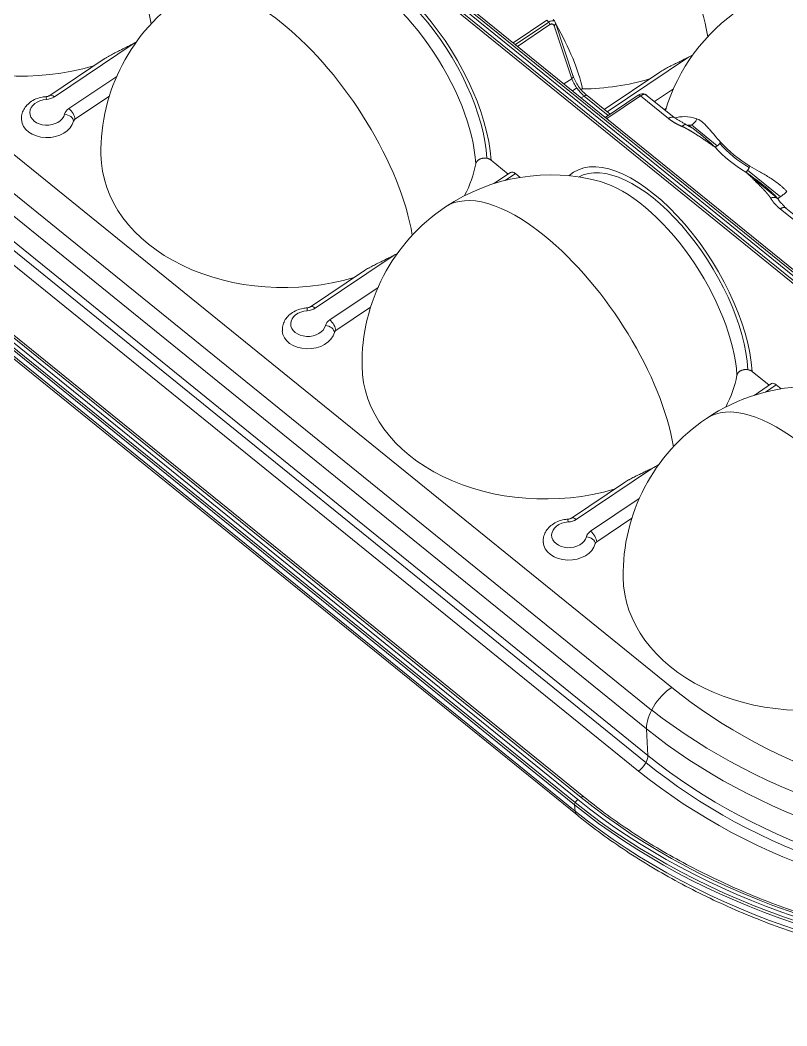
# Model space of a CAD drawing. Header units: millimetres. Extents: x 409 to 2276, y 1039 to 1674.
# Drawn here: x 1930.6 to 2018, y 1302.1 to 1416.8 of the extents above; entities that cross this region are included whole.
import ezdxf

# ---------------------------------------------------------------- set-up
doc = ezdxf.new("R2010")
doc.units = ezdxf.units.MM
doc.layers.add('粗实线层', color=7, linetype='Continuous', lineweight=35)

msp = doc.modelspace()

# ---------------------------------------------------------------- linework, layer by layer
at = {"layer": '粗实线层', "lineweight": 20}
for p, q in [((1956.149, 1438.746), (2021.14, 1386.123)), ((2021.471, 1386.173), (1956.48, 1438.796)), ((1955.899, 1437.696), (2020.147, 1385.675)), ((2020.23, 1385.944), (1955.982, 1437.965)), ((1956.258, 1438.269), (2020.506, 1386.247)), ((1986.829, 1414.223), (1990.684, 1416.814)), ((1912.246, 1415.743), (2004.908, 1340.715)), ((1987.083, 1414.017), (1990.891, 1416.577)), ((1987.323, 1413.822), (1991.016, 1416.304)), ((1991.487, 1416.173), (1993.504, 1410.133)), ((1993.687, 1410.389), (1991.646, 1416.502)), ((1943.602, 1414.186), (1934.489, 1408.062)), ((1909.958, 1413.156), (2002.62, 1338.129)), ((1940.188, 1412.397), (1933.964, 1408.214)), ((2006.841, 1412.593), (1997.553, 1406.35)), ((1909.382, 1411.018), (2002.043, 1335.991)), ((1936.144, 1406.722), (1941.601, 1410.39)), ((1992.616, 1409.537), (1993.504, 1410.133)), ((2003.558, 1410.891), (1997.213, 1406.626)), ((1993.579, 1408.757), (1994.071, 1409.087)), ((2002.945, 1407.522), (2005.109, 1408.977)), ((2002.191, 1332.94), (1909.53, 1407.968)), ((1936.839, 1405.508), (1940.767, 1408.148)), ((1994.595, 1407.934), (1994.928, 1408.158)), ((1994.928, 1408.158), (1997.665, 1405.942)), ((1997.879, 1406.086), (1995.259, 1408.208)), ((2001.095, 1408.248), (1997.332, 1405.719)), ((2001.357, 1408.172), (1997.502, 1405.581)), ((2004.547, 1405.589), (2001.357, 1408.172)), ((2005.209, 1405.688), (2001.935, 1408.339)), ((1909.314, 1407.166), (2001.975, 1332.138)), ((2004.079, 1406.603), (2004.266, 1406.729)), ((2001.117, 1331.169), (1908.456, 1406.196)), ((2010.108, 1402.476), (2007.185, 1404.882)), ((1901.533, 1402.943), (1994.194, 1327.915)), ((1994.567, 1328.166), (1901.906, 1403.194)), ((1994.898, 1328.216), (1902.237, 1403.244)), ((1901.176, 1402.335), (1993.837, 1327.307)), ((1993.897, 1327.571), (1901.236, 1402.599)), ((1993.915, 1326.605), (1901.254, 1401.632)), ((1901.487, 1401.154), (1994.149, 1326.127)), ((1984.301, 1400.847), (1986.257, 1399.263)), ((2013.362, 1399.487), (2016.881, 1396.595)), ((2017.311, 1396.672), (2013.546, 1399.684)), ((1986.535, 1399.45), (1984.627, 1398.167)), ((1987.077, 1399.309), (1985.918, 1398.53)), ((1987.077, 1399.309), (1987.61, 1398.878)), ((2028.348, 1386.318), (2017.278, 1395.281)), ((2029.01, 1386.417), (2017.937, 1395.382)), ((1973.141, 1389.943), (1964.248, 1383.966)), ((1969.857, 1388.241), (1963.723, 1384.118)), ((1965.903, 1382.627), (1971.409, 1386.327)), ((1966.598, 1381.413), (1970.565, 1384.079)), ((2014.085, 1376.731), (2016.016, 1375.168)), ((2016.294, 1375.355), (2014.305, 1374.018)), ((2016.836, 1375.213), (2015.613, 1374.392)), ((2016.836, 1375.213), (2017.394, 1374.762)), ((2002.7, 1365.713), (1994.007, 1359.871)), ((1999.528, 1364.086), (1993.482, 1360.023)), ((1995.662, 1358.531), (2001.216, 1362.264)), ((1996.356, 1357.317), (2000.364, 1360.011)), ((2002.043, 1335.991), (2002.191, 1332.94)), ((1993.837, 1327.307), (1993.915, 1326.605))]:
    msp.add_line(p, q, dxfattribs=at)
for centre, start, end in [((2024.785, 1400.31), 4.73535, 123.90454), ((1961.301, 1401.776), 123.90454, 180.80766), ((2024.785, 1400.31), 123.90454, 163.24663), ((1991.085, 1377.66), 74.63736, 123.90454), ((1991.085, 1377.66), 123.90454, 180.80766), ((2020.869, 1353.544), 89.6707, 123.90454), ((2020.869, 1353.544), 123.90454, 180.80766)]:
    msp.add_arc(centre, 21.5, start, end, dxfattribs=at)
for centre, major_axis, ratio, start_param, end_param in [((1931.517, 1425.892), (11.993, -17.844), 0.4310518, 0.7518606, 2.1906128), ((1995.001, 1424.426), (-11.993, 17.844), 0.4310518, 3.8934533, 5.3322055), ((1931.5, 1426.231), (-21.469, -1.039), 0.7344809, 6.258024, 8.1747882), ((1972.997, 1409.066), (-9.053, 14.526), 0.4689008, 3.8540121, 6.3691104), ((1972.997, 1409.066), (-8.651, 13.881), 0.4689008, 3.84144, 6.2604382), ((1971.761, 1408.295), (8.651, -13.881), 0.4689008, 0.7107132, 2.6715083), ((1961.301, 1401.776), (11.993, -17.844), 0.4310518, 2.1906128, 3.1415725), ((2024.785, 1400.31), (11.993, -17.844), 0.4310518, 2.1906128, 3.1415725), ((1990.7, 1416.475), (-0.279, 0.415), 0.4310518, 4.0232092, 5.3322055), ((1991.148, 1415.787), (-0.442, -0.912), 0.7019917, 3.2246085, 4.0806804), ((1961.301, 1401.776), (-11.993, 17.844), 0.4310518, 3.8934533, 5.3322055), ((1991.172, 1416.344), (0.474, 0.158), 0.6015387, 5.2244358, 6.4070407), ((1984.314, 1416.543), (9.504, -12.885), 0.3787669, 0.6961814, 1.2799895), ((1931.467, 1426.909), (-21.423, -1.037), 0.7344809, 2.1370031, 2.1500208), ((1994.952, 1425.443), (-21.423, -1.037), 0.7344809, 2.1231862, 2.1500211), ((1994.985, 1424.765), (-21.469, -1.039), 0.7344809, 1.5236778, 1.8867072), ((1933.695, 1406.302), (-1.998, -0.097), 0.7344809, 4.7336841, 9.2091694), ((1933.615, 1407.089), (0.064, -0.998), 0.0144504, 2.3165782, 3.141306), ((1933.497, 1408.866), (1.498, 0.073), 0.7344809, 4.7336841, 5.4006304), ((1934.522, 1407.384), (0.558, -0.83), 0.4310518, 2.1906128, 3.1308326), ((1994.944, 1407.819), (0.315, 0.389), 0.524149, 0.0000158, 1.0400801), ((2001.374, 1407.833), (0.279, -0.415), 0.4310518, 2.1906128, 3.1415775), ((1937.137, 1405.918), (1.498, 0.073), 0.7344809, 2.2590378, 2.9259841), ((1936.177, 1406.044), (-0.558, 0.83), 0.4310518, 3.7614091, 5.3322055), ((1933.728, 1405.624), (-2.996, -0.145), 0.7344809, 0.0009745, 2.9259841), ((1935.695, 1405.405), (-0.971, 0.239), 0.6629167, 3.33675, 4.9075464), ((1937.17, 1405.24), (0.499, 0.024), 0.7344809, 2.2590378, 2.9259841), ((2004.58, 1404.911), (-0.629, -0.777), 0.524149, 3.120361, 4.1816728), ((2014.098, 1392.427), (9.504, -12.885), 0.3787669, 2.6792081, 3.021327), ((2009.827, 1403), (-0.748, -0.664), 0.584202, 1.1313088, 2.0018025), ((2024.342, 1409.461), (17.185, 0.832), 0.7344809, 3.6754403, 3.9842279), ((2024.342, 1409.461), (-16.421, -0.795), 0.7344809, 0.5221491, 0.8346445), ((2024.331, 1409.702), (16.421, 0.795), 0.7344809, 3.6754403, 3.9842279), ((1961.284, 1402.115), (-21.469, -1.039), 0.7344809, 6.2580303, 8.1698843), ((2002.781, 1384.95), (-9.053, 14.526), 0.4689008, 3.8540121, 6.3691104), ((1961.284, 1402.115), (-21.469, -1.039), 0.7344809, 2.7325861, 2.9683923), ((1987.07, 1398.605), (0.528, -0.85), 0.4690903, 2.2071369, 3.1581078), ((2002.781, 1384.95), (-8.651, 13.881), 0.4689008, 3.84144, 6.2604382), ((2013.329, 1400.164), (-0.507, -0.862), 0.4516266, 0.9670561, 1.837556), ((2001.545, 1384.179), (8.651, -13.881), 0.4689008, 0.7107132, 2.6715083), ((1991.085, 1377.66), (11.993, -17.844), 0.4310518, 2.1906128, 3.1415725), ((1991.085, 1377.66), (-11.993, 17.844), 0.4310518, 3.8934533, 5.3322055), ((1961.251, 1402.793), (-21.423, -1.037), 0.7344809, 2.1231862, 2.1500211), ((1963.454, 1382.207), (-1.998, -0.097), 0.7344809, 4.7336841, 9.2091694), ((1963.373, 1382.994), (0.064, -0.998), 0.0144504, 2.3165782, 3.141306), ((1963.255, 1384.77), (1.498, 0.073), 0.7344809, 4.7336841, 5.4006304), ((1964.281, 1383.288), (0.558, -0.83), 0.4310518, 2.1906128, 3.1308326), ((1966.896, 1381.823), (1.498, 0.073), 0.7344809, 2.2590378, 2.9259841), ((1965.936, 1381.949), (-0.558, 0.83), 0.4310518, 3.7614091, 5.3322055), ((1963.487, 1381.529), (-2.996, -0.145), 0.7344809, 0.0009745, 2.9259841), ((1965.454, 1381.309), (-0.971, 0.239), 0.6629167, 3.33675, 4.9075464), ((1966.929, 1381.145), (0.499, 0.024), 0.7344809, 2.2590378, 2.9259841), ((1991.068, 1377.999), (-21.469, -1.039), 0.7344809, 6.2580316, 8.1650189), ((1991.068, 1377.999), (-21.469, -1.039), 0.7344809, 2.7325873, 2.9683923), ((2016.829, 1374.509), (0.528, -0.85), 0.4690903, 2.2071369, 3.1581078), ((2020.869, 1353.544), (-11.993, 17.844), 0.4310518, 5.3322055, 6.2831652), ((1991.035, 1378.677), (-21.423, -1.037), 0.7344809, 2.1106431, 2.150021), ((1993.213, 1358.111), (-1.998, -0.097), 0.7344809, 4.7336841, 9.2091694), ((1993.132, 1358.898), (0.064, -0.998), 0.0144504, 2.3165782, 3.141306), ((1993.014, 1360.675), (1.498, 0.073), 0.7344809, 4.7336841, 5.4006304), ((1994.04, 1359.193), (0.558, -0.83), 0.4310518, 2.1906128, 3.1308326), ((1996.655, 1357.727), (1.498, 0.073), 0.7344809, 2.2590378, 2.9259841), ((1995.695, 1357.853), (-0.558, 0.83), 0.4310518, 3.7614091, 5.3322055), ((1993.246, 1357.433), (-2.996, -0.145), 0.7344809, 0.0009745, 2.9259841), ((1995.212, 1357.214), (-0.971, 0.239), 0.6629167, 3.33675, 4.9075463), ((1996.687, 1357.049), (0.499, 0.024), 0.7344809, 2.2590378, 2.9259841), ((2020.852, 1353.883), (-21.469, -1.039), 0.7344809, 6.2580251, 8.1602649), ((2005.039, 1338.004), (2.517, 3.109), 0.524149, 1.0400801, 2.6108765), ((2054.335, 1373.935), (-65.923, -3.191), 0.7344809, 0.6882414, 2.2590378), ((2054.335, 1373.935), (-69.918, -3.385), 0.7344809, 0.7034533, 2.2475312), ((2054.467, 1371.223), (-69.918, -3.385), 0.7344809, 0.6882414, 2.2590378), ((2001.068, 1332.185), (-0.944, -1.166), 0.524149, 1.0400801, 2.6108765), ((2054.614, 1368.173), (69.918, 3.385), 0.7344809, 3.8298341, 5.4006304), ((2054.663, 1367.156), (-69.918, -3.385), 0.7344809, 0.6825068, 2.263365), ((2054.663, 1367.156), (71.416, 3.457), 0.7344809, 3.8298341, 5.4006304), ((1994.21, 1327.577), (0.315, 0.389), 0.524149, 1.0400801, 2.6632363), ((2054.615, 1368.155), (-81.061, -3.924), 0.7344809, 0.6882414, 2.2590378), ((2054.598, 1368.512), (81.088, 3.925), 0.7344809, 3.831653, 5.3992641), ((2054.598, 1368.512), (-80.562, -3.9), 0.7344809, 0.6882414, 2.2590378), ((1994.584, 1327.828), (-0.315, -0.389), 0.524149, 3.1404065, 4.1816728), ((2054.598, 1368.512), (80.064, 3.876), 0.7344809, 3.8298341, 5.4006304), ((1995.407, 1327.681), (-1.259, -1.554), 0.524149, 5.804829, 6.2829469), ((2054.65, 1367.424), (81.004, 3.921), 0.7344809, 3.8298341, 5.4006304)]:
    msp.add_ellipse(centre, major_axis=major_axis, ratio=ratio, start_param=start_param, end_param=end_param, dxfattribs=at)
for points, degree, knots in [([(1991.657, 1416.454), (1991.644, 1416.504), (1991.61, 1416.603), (1991.528, 1416.739), (1991.449, 1416.833), (1991.394, 1416.872), (1991.383, 1416.879)], 3, [0, 0, 0, 0, 0.2947187, 0.6018157, 0.9183489, 1, 1, 1, 1]), ([(1940.188, 1412.397), (1940.191, 1412.399), (1940.194, 1412.401), (1940.283, 1412.46), (1940.369, 1412.514), (1940.501, 1412.593), (1940.545, 1412.619), (1940.634, 1412.67), (1940.678, 1412.696), (1940.812, 1412.771), (1940.902, 1412.819), (1941.08, 1412.914), (1941.169, 1412.961), (1941.347, 1413.052), (1941.436, 1413.097), (1941.702, 1413.231), (1941.878, 1413.319), (1942.229, 1413.492), (1942.403, 1413.578), (1942.75, 1413.75), (1942.922, 1413.836), (1943.264, 1414.01), (1943.434, 1414.098), (1943.602, 1414.186)], 3, [0, 0, 0, 0, 0.0028381, 0.0028381, 0.0795429, 0.0795429, 0.1178953, 0.1178953, 0.1562477, 0.1562477, 0.2329524, 0.2329524, 0.3096572, 0.3096572, 0.3863619, 0.3863619, 0.5397714, 0.5397714, 0.693181, 0.693181, 0.8465905, 0.8465905, 1, 1, 1, 1]), ([(2003.558, 1410.891), (2003.636, 1410.943), (2003.715, 1410.993), (2003.88, 1411.093), (2003.966, 1411.142), (2004.095, 1411.215), (2004.138, 1411.239), (2004.224, 1411.286), (2004.267, 1411.309), (2004.396, 1411.378), (2004.483, 1411.423), (2004.654, 1411.511), (2004.74, 1411.554), (2004.997, 1411.683), (2005.168, 1411.767), (2005.508, 1411.933), (2005.677, 1412.015), (2006.014, 1412.179), (2006.181, 1412.261), (2006.513, 1412.426), (2006.678, 1412.509), (2006.841, 1412.593)], 3, [0, 0, 0, 0, 0.0735917, 0.0735917, 0.1507924, 0.1507924, 0.1893927, 0.1893927, 0.2279931, 0.2279931, 0.3051938, 0.3051938, 0.3823945, 0.3823945, 0.5367958, 0.5367958, 0.6911972, 0.6911972, 0.8455986, 0.8455986, 1, 1, 1, 1]), ([(1993.504, 1410.133), (1993.546, 1410.015), (1993.672, 1409.719), (1993.954, 1409.235), (1994.319, 1408.75), (1994.653, 1408.395), (1994.852, 1408.22), (1994.928, 1408.158)], 3, [0, 0, 0, 0, 0.180925, 0.4272939, 0.6598277, 0.8677015, 1, 1, 1, 1]), ([(1995.241, 1408.217), (1995.073, 1408.353), (1994.75, 1408.658), (1994.281, 1409.237), (1993.898, 1409.859), (1993.731, 1410.244), (1993.667, 1410.433)], 3, [0, 0, 0, 0, 0.2503034, 0.5006482, 0.7506813, 1, 1, 1, 1]), ([(1994.736, 1408.965), (1994.688, 1408.964), (1994.621, 1408.96), (1994.555, 1408.95), (1994.536, 1408.947)], 3, [0, 0, 0, 0, 0.7153084, 1, 1, 1, 1]), ([(1933.551, 1408.087), (1933.405, 1408.078), (1933.009, 1408.029), (1932.376, 1407.843), (1931.742, 1407.487), (1931.244, 1407.023), (1930.907, 1406.492), (1930.735, 1405.96), (1930.737, 1405.62), (1930.754, 1405.476)], 3, [0, 0, 0, 0, 0.0967583, 0.2669625, 0.4398248, 0.5961505, 0.7475861, 0.8950676, 1, 1, 1, 1]), ([(1933.964, 1408.214), (1933.941, 1408.197), (1933.878, 1408.163), (1933.734, 1408.11), (1933.616, 1408.092), (1933.551, 1408.087)], 3, [0, 0, 0, 0, 0.2778604, 0.63347, 1, 1, 1, 1]), ([(2002.031, 1408.255), (2001.981, 1408.308), (2001.863, 1408.385), (2001.627, 1408.418), (2001.373, 1408.37), (2001.212, 1408.302), (2001.133, 1408.26)], 3, [0, 0, 0, 0, 0.2680397, 0.5284539, 0.7734583, 1, 1, 1, 1]), ([(2001.976, 1408.307), (2001.975, 1408.307), (2001.973, 1408.309), (2001.969, 1408.311), (2001.966, 1408.314), (2001.962, 1408.317), (2001.958, 1408.319), (2001.954, 1408.322), (2001.95, 1408.324), (2001.946, 1408.326), (2001.942, 1408.328), (2001.938, 1408.33), (2001.934, 1408.332), (2001.93, 1408.334), (2001.923, 1408.337), (2001.912, 1408.341), (2001.897, 1408.345), (2001.881, 1408.348), (2001.865, 1408.351), (2001.849, 1408.353), (2001.831, 1408.354), (2001.814, 1408.354), (2001.796, 1408.353), (2001.777, 1408.351), (2001.758, 1408.349), (2001.739, 1408.345), (2001.719, 1408.341), (2001.699, 1408.337), (2001.679, 1408.331), (2001.659, 1408.325), (2001.638, 1408.318), (2001.617, 1408.31), (2001.596, 1408.302), (2001.574, 1408.293), (2001.553, 1408.283), (2001.531, 1408.273), (2001.51, 1408.262), (2001.488, 1408.251), (2001.466, 1408.239), (2001.445, 1408.227), (2001.423, 1408.214), (2001.401, 1408.2), (2001.379, 1408.186), (2001.365, 1408.177), (2001.357, 1408.172)], 3, [0, 0, 0, 0, 0.0070021, 0.0178442, 0.0285453, 0.0391053, 0.0495242, 0.0598021, 0.0699389, 0.0799346, 0.0897893, 0.0995029, 0.1090756, 0.1185072, 0.1277978, 0.1601398, 0.1923168, 0.224329, 0.2561768, 0.2878606, 0.3193806, 0.3507372, 0.3819307, 0.4129615, 0.44383, 0.4745365, 0.5050813, 0.5354649, 0.5656876, 0.5957498, 0.6256519, 0.6553943, 0.6849774, 0.7144016, 0.7436674, 0.772775, 0.8017251, 0.830518, 0.8591542, 0.887634, 0.9159581, 0.9441268, 0.9721406, 1, 1, 1, 1]), ([(2006.126, 1404.67), (2005.659, 1404.862), (2005.24, 1405.11), (2004.864, 1405.332), (2004.547, 1405.589)], 2, [0, 0, 0, 0.5, 0.5, 1, 1, 1]), ([(2007.769, 1405.564), (2007.75, 1405.503), (2007.726, 1405.442), (2007.666, 1405.32), (2007.629, 1405.259), (2007.545, 1405.146), (2007.496, 1405.092), (2007.39, 1404.998), (2007.332, 1404.956), (2007.21, 1404.889), (2007.147, 1404.864), (2007.021, 1404.83), (2006.957, 1404.821), (2006.855, 1404.82), (2006.815, 1404.824), (2006.777, 1404.83)], 3, [0, 0, 0, 0, 0.149911, 0.149911, 0.2998219, 0.2998219, 0.4497329, 0.4497329, 0.5996439, 0.5996439, 0.7495548, 0.7495548, 0.8994658, 0.8994658, 1, 1, 1, 1]), ([(2010.492, 1402.88), (2010.249, 1403.153), (2010.017, 1403.427), (2009.677, 1403.825), (2009.565, 1403.956), (2009.344, 1404.212), (2009.234, 1404.337), (2009.015, 1404.579), (2008.906, 1404.696), (2008.687, 1404.919), (2008.578, 1405.025), (2008.411, 1405.171), (2008.356, 1405.218), (2008.243, 1405.306), (2008.158, 1405.368), (2008.07, 1405.423), (2008.012, 1405.458), (2007.982, 1405.474), (2007.893, 1405.52), (2007.832, 1405.546), (2007.769, 1405.564)], 3, [0, 0, 0, 0, 0.25, 0.25, 0.375, 0.375, 0.5, 0.5, 0.625, 0.625, 0.75, 0.75, 0.8125, 0.8125, 0.875, 0.90625, 0.90625, 0.9375, 0.9375, 1, 1, 1, 1]), ([(2006.126, 1404.67), (2006.148, 1404.698), (2006.17, 1404.724), (2006.214, 1404.772), (2006.235, 1404.794), (2006.279, 1404.833), (2006.3, 1404.85), (2006.342, 1404.88), (2006.362, 1404.892), (2006.401, 1404.911), (2006.42, 1404.918), (2006.446, 1404.925), (2006.454, 1404.926), (2006.462, 1404.927)], 3, [0, 0, 0, 0, 0.1824068, 0.1824068, 0.3648136, 0.3648136, 0.5472204, 0.5472204, 0.7296272, 0.7296272, 0.912034, 0.912034, 1, 1, 1, 1]), ([(2009.86, 1402.322), (2009.268, 1402.74), (2008.689, 1403.13), (2008.022, 1403.578), (2007.487, 1403.912), (2007.031, 1404.197), (2006.676, 1404.395), (2006.517, 1404.484), (2006.366, 1404.56), (2006.208, 1404.638), (2006.126, 1404.67)], 2, [0, 0, 0, 0.25, 0.25, 0.5, 0.5, 0.75, 0.75, 0.875, 0.875, 1, 1, 1]), ([(2006.462, 1404.927), (2006.471, 1404.928), (2006.479, 1404.929), (2006.503, 1404.928), (2006.518, 1404.925), (2006.545, 1404.916), (2006.557, 1404.909), (2006.568, 1404.9)], 3, [0, 0, 0, 0, 0.2056417, 0.2056417, 0.6028209, 0.6028209, 1, 1, 1, 1]), ([(2007.215, 1404.544), (2007.192, 1404.56), (2007.137, 1404.596), (2007.055, 1404.65), (2006.969, 1404.703), (2006.915, 1404.734), (2006.889, 1404.749)], 3, [0, 0, 0, 0, 0.2146558, 0.5028982, 0.7647782, 1, 1, 1, 1]), ([(2009.86, 1402.322), (2009.836, 1402.343), (2009.789, 1402.385), (2009.719, 1402.448), (2009.648, 1402.511), (2009.577, 1402.575), (2009.506, 1402.638), (2009.434, 1402.703), (2009.362, 1402.767), (2009.289, 1402.832), (2009.216, 1402.897), (2009.143, 1402.962), (2009.07, 1403.027), (2008.996, 1403.093), (2008.922, 1403.158), (2008.693, 1403.36), (2008.328, 1403.678), (2007.935, 1404.004), (2007.67, 1404.212), (2007.521, 1404.325), (2007.381, 1404.428), (2007.28, 1404.499), (2007.225, 1404.537), (2007.215, 1404.544)], 3, [0, 0, 0, 0, 0.0262778, 0.0527159, 0.0793184, 0.1060839, 0.133011, 0.1600998, 0.1873513, 0.2147667, 0.2423466, 0.2700912, 0.2980008, 0.3260758, 0.3543168, 0.3827246, 0.5872536, 0.7721837, 0.831437, 0.8871919, 0.9394467, 0.9881953, 1, 1, 1, 1]), ([(1984.301, 1400.847), (1984.269, 1400.873), (1984.201, 1400.92), (1984.125, 1400.96), (1984.075, 1400.982), (1984.065, 1400.986), (1984.044, 1400.995), (1984.034, 1400.999), (1984.002, 1401.01), (1983.981, 1401.018), (1983.916, 1401.038), (1983.871, 1401.048), (1983.803, 1401.061), (1983.78, 1401.065), (1983.733, 1401.071), (1983.71, 1401.074), (1983.639, 1401.079), (1983.544, 1401.081), (1983.45, 1401.074), (1983.391, 1401.066), (1983.379, 1401.064), (1983.356, 1401.06), (1983.321, 1401.054), (1983.286, 1401.047), (1983.218, 1401.03), (1983.174, 1401.017), (1983.11, 1400.993), (1983.088, 1400.985), (1983.047, 1400.966), (1983.026, 1400.957), (1982.967, 1400.927), (1982.929, 1400.905), (1982.876, 1400.869), (1982.859, 1400.857), (1982.825, 1400.831), (1982.809, 1400.818), (1982.763, 1400.777), (1982.707, 1400.719), (1982.662, 1400.657), (1982.633, 1400.608), (1982.624, 1400.592), (1982.607, 1400.558), (1982.6, 1400.542), (1982.58, 1400.491), (1982.57, 1400.456), (1982.564, 1400.421)], 3, [0, 0, 0, 0, 0.0625, 0.125, 0.125, 0.140625, 0.140625, 0.15625, 0.15625, 0.1875, 0.1875, 0.25, 0.25, 0.28125, 0.28125, 0.3125, 0.3125, 0.375, 0.4375, 0.4375, 0.453125, 0.453125, 0.46875, 0.5, 0.5, 0.5625, 0.5625, 0.59375, 0.59375, 0.625, 0.625, 0.6875, 0.6875, 0.71875, 0.71875, 0.75, 0.75, 0.8125, 0.875, 0.875, 0.90625, 0.90625, 0.9375, 0.9375, 1, 1, 1, 1]), ([(2016.975, 1396.474), (2016.971, 1396.479), (2016.965, 1396.488), (2016.954, 1396.501), (2016.944, 1396.514), (2016.935, 1396.527), (2016.925, 1396.539), (2016.916, 1396.551), (2016.903, 1396.567), (2016.886, 1396.588), (2016.863, 1396.615), (2016.838, 1396.645), (2016.812, 1396.675), (2016.786, 1396.704), (2016.762, 1396.732), (2016.738, 1396.758), (2016.716, 1396.783), (2016.676, 1396.825), (2016.617, 1396.887), (2016.533, 1396.971), (2016.442, 1397.06), (2016.321, 1397.174), (2016.169, 1397.313), (2015.981, 1397.477), (2015.778, 1397.649), (2015.497, 1397.88), (2015.131, 1398.169), (2014.77, 1398.444), (2014.486, 1398.657), (2014.29, 1398.803), (2014.098, 1398.945), (2013.909, 1399.084), (2013.724, 1399.22), (2013.542, 1399.354), (2013.422, 1399.442), (2013.362, 1399.486)], 3, [0, 0, 0, 0, 0.0033969, 0.0067416, 0.0100128, 0.0131898, 0.0162686, 0.0192581, 0.0221672, 0.0282695, 0.0353675, 0.0435589, 0.0517258, 0.0596109, 0.0671536, 0.0743072, 0.0810379, 0.0873371, 0.1095172, 0.1337522, 0.1600538, 0.1883466, 0.2365187, 0.2885462, 0.3444473, 0.4042514, 0.5182332, 0.6421404, 0.6956085, 0.748285, 0.8001789, 0.8512915, 0.901629, 0.9511987, 1, 1, 1, 1]), ([(2016.185, 1396.526), (2016.143, 1396.6), (2016.032, 1396.747), (2015.941, 1396.868), (2015.792, 1397.041), (2015.541, 1397.332), (2015.194, 1397.695), (2014.882, 1398.021), (2014.484, 1398.414), (2013.93, 1398.96), (2013.362, 1399.486)], 2, [0, 0, 0, 0.125, 0.125, 0.25, 0.25, 0.5, 0.5, 0.75, 0.75, 1, 1, 1]), ([(2018.048, 1397.241), (2017.975, 1397.333), (2017.898, 1397.419), (2017.778, 1397.542), (2017.738, 1397.583), (2017.656, 1397.662), (2017.532, 1397.778), (2017.405, 1397.888), (2017.232, 1398.03), (2017.145, 1398.099), (2016.882, 1398.301), (2016.703, 1398.429), (2016.343, 1398.674), (2016.162, 1398.792), (2015.8, 1399.02), (2015.619, 1399.131), (2015.257, 1399.347), (2015.077, 1399.453), (2014.539, 1399.765), (2014.184, 1399.967), (2013.838, 1400.171)], 3, [0, 0, 0, 0, 0.0625, 0.0625, 0.09375, 0.09375, 0.125, 0.1875, 0.1875, 0.25, 0.25, 0.375, 0.375, 0.5, 0.5, 0.625, 0.625, 0.75, 0.75, 1, 1, 1, 1]), ([(2018.048, 1397.241), (2017.996, 1397.198), (2017.942, 1397.153), (2017.831, 1397.063), (2017.775, 1397.018), (2017.662, 1396.929), (2017.606, 1396.886), (2017.496, 1396.804), (2017.443, 1396.765), (2017.341, 1396.692), (2017.293, 1396.659), (2017.205, 1396.599), (2017.164, 1396.573), (2017.092, 1396.529), (2017.061, 1396.512), (2017.01, 1396.486), (2016.99, 1396.478), (2016.975, 1396.474)], 3, [0, 0, 0, 0, 0.125, 0.125, 0.25, 0.25, 0.375, 0.375, 0.5, 0.5, 0.625, 0.625, 0.75, 0.75, 0.875, 0.875, 1, 1, 1, 1]), ([(2016.185, 1396.526), (2016.222, 1396.538), (2016.259, 1396.55), (2016.335, 1396.568), (2016.373, 1396.576), (2016.448, 1396.588), (2016.486, 1396.591), (2016.56, 1396.595), (2016.596, 1396.595), (2016.666, 1396.59), (2016.7, 1396.586), (2016.765, 1396.573), (2016.796, 1396.565), (2016.854, 1396.545), (2016.881, 1396.533), (2016.931, 1396.506), (2016.954, 1396.49), (2016.975, 1396.474)], 3, [0, 0, 0, 0, 0.125, 0.125, 0.25, 0.25, 0.375, 0.375, 0.5, 0.5, 0.625, 0.625, 0.75, 0.75, 0.875, 0.875, 1, 1, 1, 1]), ([(2017.278, 1395.281), (2016.96, 1395.538), (2016.692, 1395.838), (2016.395, 1396.171), (2016.185, 1396.526)], 2, [0, 0, 0, 0.5, 0.5, 1, 1, 1]), ([(2017.296, 1396.037), (2017.272, 1396.068), (2017.248, 1396.1), (2017.139, 1396.244), (2017.055, 1396.359), (2016.975, 1396.474)], 3, [0, 0, 0, 0, 0.2163396, 0.2163396, 1, 1, 1, 1]), ([(1969.857, 1388.241), (1969.935, 1388.293), (1970.015, 1388.343), (1970.18, 1388.443), (1970.265, 1388.492), (1970.394, 1388.565), (1970.437, 1388.589), (1970.523, 1388.636), (1970.567, 1388.659), (1970.696, 1388.728), (1970.782, 1388.773), (1970.954, 1388.861), (1971.04, 1388.905), (1971.297, 1389.033), (1971.468, 1389.117), (1971.808, 1389.283), (1971.977, 1389.365), (1972.313, 1389.529), (1972.48, 1389.611), (1972.812, 1389.776), (1972.977, 1389.859), (1973.141, 1389.943)], 3, [0, 0, 0, 0, 0.0735917, 0.0735917, 0.1507924, 0.1507924, 0.1893927, 0.1893927, 0.2279931, 0.2279931, 0.3051938, 0.3051938, 0.3823945, 0.3823945, 0.5367958, 0.5367958, 0.6911972, 0.6911972, 0.8455986, 0.8455986, 1, 1, 1, 1]), ([(1963.309, 1383.992), (1963.163, 1383.982), (1962.768, 1383.934), (1962.135, 1383.747), (1961.501, 1383.392), (1961.002, 1382.928), (1960.666, 1382.396), (1960.494, 1381.864), (1960.496, 1381.524), (1960.513, 1381.38)], 3, [0, 0, 0, 0, 0.0967583, 0.2669625, 0.4398248, 0.5961505, 0.7475861, 0.8950676, 1, 1, 1, 1]), ([(1963.723, 1384.118), (1963.7, 1384.102), (1963.637, 1384.067), (1963.493, 1384.014), (1963.375, 1383.997), (1963.309, 1383.992)], 3, [0, 0, 0, 0, 0.2778604, 0.63347, 1, 1, 1, 1]), ([(2014.085, 1376.731), (2014.053, 1376.757), (2013.985, 1376.804), (2013.909, 1376.844), (2013.859, 1376.866), (2013.849, 1376.87), (2013.828, 1376.879), (2013.818, 1376.883), (2013.786, 1376.894), (2013.765, 1376.902), (2013.7, 1376.922), (2013.655, 1376.932), (2013.587, 1376.945), (2013.564, 1376.949), (2013.517, 1376.955), (2013.494, 1376.958), (2013.423, 1376.963), (2013.328, 1376.965), (2013.234, 1376.958), (2013.175, 1376.95), (2013.163, 1376.948), (2013.14, 1376.944), (2013.105, 1376.938), (2013.07, 1376.931), (2013.002, 1376.914), (2012.958, 1376.901), (2012.894, 1376.877), (2012.873, 1376.869), (2012.831, 1376.85), (2012.81, 1376.841), (2012.751, 1376.811), (2012.713, 1376.789), (2012.66, 1376.753), (2012.643, 1376.741), (2012.609, 1376.715), (2012.593, 1376.702), (2012.547, 1376.661), (2012.491, 1376.603), (2012.446, 1376.541), (2012.417, 1376.492), (2012.408, 1376.476), (2012.391, 1376.443), (2012.384, 1376.426), (2012.364, 1376.375), (2012.354, 1376.34), (2012.348, 1376.305)], 3, [0, 0, 0, 0, 0.0625, 0.125, 0.125, 0.140625, 0.140625, 0.15625, 0.15625, 0.1875, 0.1875, 0.25, 0.25, 0.28125, 0.28125, 0.3125, 0.3125, 0.375, 0.4375, 0.4375, 0.453125, 0.453125, 0.46875, 0.5, 0.5, 0.5625, 0.5625, 0.59375, 0.59375, 0.625, 0.625, 0.6875, 0.6875, 0.71875, 0.71875, 0.75, 0.75, 0.8125, 0.875, 0.875, 0.90625, 0.90625, 0.9375, 0.9375, 1, 1, 1, 1]), ([(1999.528, 1364.086), (1999.598, 1364.133), (1999.669, 1364.178), (1999.822, 1364.271), (1999.904, 1364.319), (2000.029, 1364.389), (2000.071, 1364.412), (2000.154, 1364.458), (2000.196, 1364.481), (2000.322, 1364.547), (2000.405, 1364.591), (2000.572, 1364.676), (2000.655, 1364.718), (2000.905, 1364.843), (2001.071, 1364.924), (2001.401, 1365.083), (2001.566, 1365.162), (2001.893, 1365.319), (2002.056, 1365.397), (2002.38, 1365.555), (2002.54, 1365.634), (2002.7, 1365.713)], 3, [0, 0, 0, 0, 0.0682869, 0.0682869, 0.1459296, 0.1459296, 0.184751, 0.184751, 0.2235724, 0.2235724, 0.3012151, 0.3012151, 0.3788579, 0.3788579, 0.5341434, 0.5341434, 0.689429, 0.689429, 0.8447145, 0.8447145, 1, 1, 1, 1]), ([(1993.068, 1359.896), (1992.922, 1359.887), (1992.527, 1359.838), (1991.893, 1359.652), (1991.259, 1359.296), (1990.761, 1358.832), (1990.425, 1358.301), (1990.252, 1357.769), (1990.255, 1357.429), (1990.272, 1357.285)], 3, [0, 0, 0, 0, 0.0967611, 0.2669703, 0.4398376, 0.5961679, 0.7476079, 0.8950937, 1, 1, 1, 1]), ([(1993.482, 1360.023), (1993.459, 1360.006), (1993.396, 1359.972), (1993.252, 1359.919), (1993.134, 1359.901), (1993.068, 1359.896)], 3, [0, 0, 0, 0, 0.2778604, 0.63347, 1, 1, 1, 1]), ([(2107.389, 1325.631), (2106.883, 1325.29), (2105.396, 1324.316), (2102.857, 1322.768), (2099.727, 1321.035), (2096.49, 1319.414), (2093.154, 1317.907), (2089.728, 1316.518), (2086.219, 1315.251), (2082.636, 1314.109), (2078.986, 1313.094), (2075.279, 1312.209), (2071.523, 1311.455), (2067.727, 1310.835), (2063.9, 1310.351), (2060.052, 1310.002), (2056.191, 1309.791), (2052.325, 1309.717), (2048.466, 1309.781), (2044.621, 1309.983), (2040.799, 1310.321), (2037.01, 1310.796), (2033.263, 1311.407), (2029.566, 1312.15), (2025.928, 1313.026), (2022.358, 1314.032), (2018.864, 1315.165), (2015.454, 1316.422), (2012.137, 1317.802), (2008.92, 1319.3), (2005.81, 1320.912), (2002.816, 1322.636), (1999.943, 1324.467), (1997.301, 1326.329), (1995.655, 1327.603), (1994.898, 1328.216)], 3, [0, 0, 0, 0, 0.0162049, 0.0470551, 0.0779073, 0.1087592, 0.1396108, 0.1704623, 0.2013139, 0.2321657, 0.2630178, 0.2938701, 0.3247226, 0.3555753, 0.3864282, 0.4172812, 0.4481342, 0.4789871, 0.5098398, 0.5406923, 0.5715443, 0.602396, 0.6332471, 0.6640977, 0.6949477, 0.7257972, 0.7566462, 0.7874948, 0.8183431, 0.8491912, 0.8800394, 0.910888, 0.9417374, 0.972588, 1, 1, 1, 1]), ([(1994.149, 1326.127), (1994.61, 1325.754), (1995.956, 1324.692), (1998.272, 1323), (2001.147, 1321.099), (2004.145, 1319.306), (2007.261, 1317.625), (2010.487, 1316.061), (2013.815, 1314.616), (2017.238, 1313.294), (2020.747, 1312.098), (2024.334, 1311.031), (2027.991, 1310.095), (2031.71, 1309.291), (2035.482, 1308.623), (2039.297, 1308.091), (2043.148, 1307.697), (2047.025, 1307.441), (2050.92, 1307.323), (2054.824, 1307.345), (2058.727, 1307.507), (2062.621, 1307.807), (2066.496, 1308.245), (2070.344, 1308.82), (2074.156, 1309.531), (2077.923, 1310.376), (2081.637, 1311.353), (2085.289, 1312.461), (2088.869, 1313.697), (2092.371, 1315.057), (2095.787, 1316.539), (2099.107, 1318.14), (2102.324, 1319.856), (2105.332, 1321.625), (2107.232, 1322.848), (2108.118, 1323.444)], 3, [0, 0, 0, 0, 0.0163535, 0.0471494, 0.0779532, 0.1087669, 0.139588, 0.1704146, 0.201245, 0.2320778, 0.2629118, 0.2937461, 0.3245801, 0.3554134, 0.3862459, 0.4170774, 0.4479081, 0.4787381, 0.5095677, 0.5403971, 0.5712265, 0.6020564, 0.632887, 0.6637186, 0.6945515, 0.725386, 0.7562224, 0.7870608, 0.8179013, 0.848744, 0.8795887, 0.910435, 0.9412826, 0.9721305, 1, 1, 1, 1])]:
    msp.add_open_spline(points, degree=degree, knots=knots, dxfattribs=at)
for points, degree in [([(1991.016, 1416.304), (1991.033, 1416.315), (1991.068, 1416.336), (1991.122, 1416.359), (1991.181, 1416.373), (1991.245, 1416.377), (1991.313, 1416.365), (1991.382, 1416.33), (1991.444, 1416.268), (1991.475, 1416.208), (1991.487, 1416.173)], 3), ([(2006.504, 1404.924), (2005.211, 1405.687)], 1), ([(2006.361, 1404.937), (2006.469, 1404.912), (2006.581, 1404.882), (2006.696, 1404.849)], 3), ([(2007.213, 1404.537), (2006.429, 1404.94)], 1), ([(2017.955, 1395.368), (2017.279, 1396.06)], 1)]:
    msp.add_open_spline(points, degree=degree, dxfattribs=at)
msp.add_rational_spline([(1993.662, 1410.463), (1993.672, 1410.435), (1993.674, 1410.406), (1993.67, 1410.377), (1993.66, 1410.295), (1993.604, 1410.209), (1993.504, 1410.133)], [1.07996044868, 1.11025716495, 1.14916336597, 1.19667905173, 1.07420757625, 1.00893307539, 1.00085554914], degree=3, knots=[0, 0, 0, 0, 0.2795251, 0.2795251, 0.2795251, 1, 1, 1, 1], dxfattribs=at)
msp.add_rational_spline([(2017.278, 1395.281), (2017.544, 1395.46), (2017.789, 1395.503), (2017.941, 1395.38)], [1.15516773605, 1.01326234492, 0.968689398078, 1.02144889551], degree=3, dxfattribs=at)

doc.saveas('drawing.dxf')
